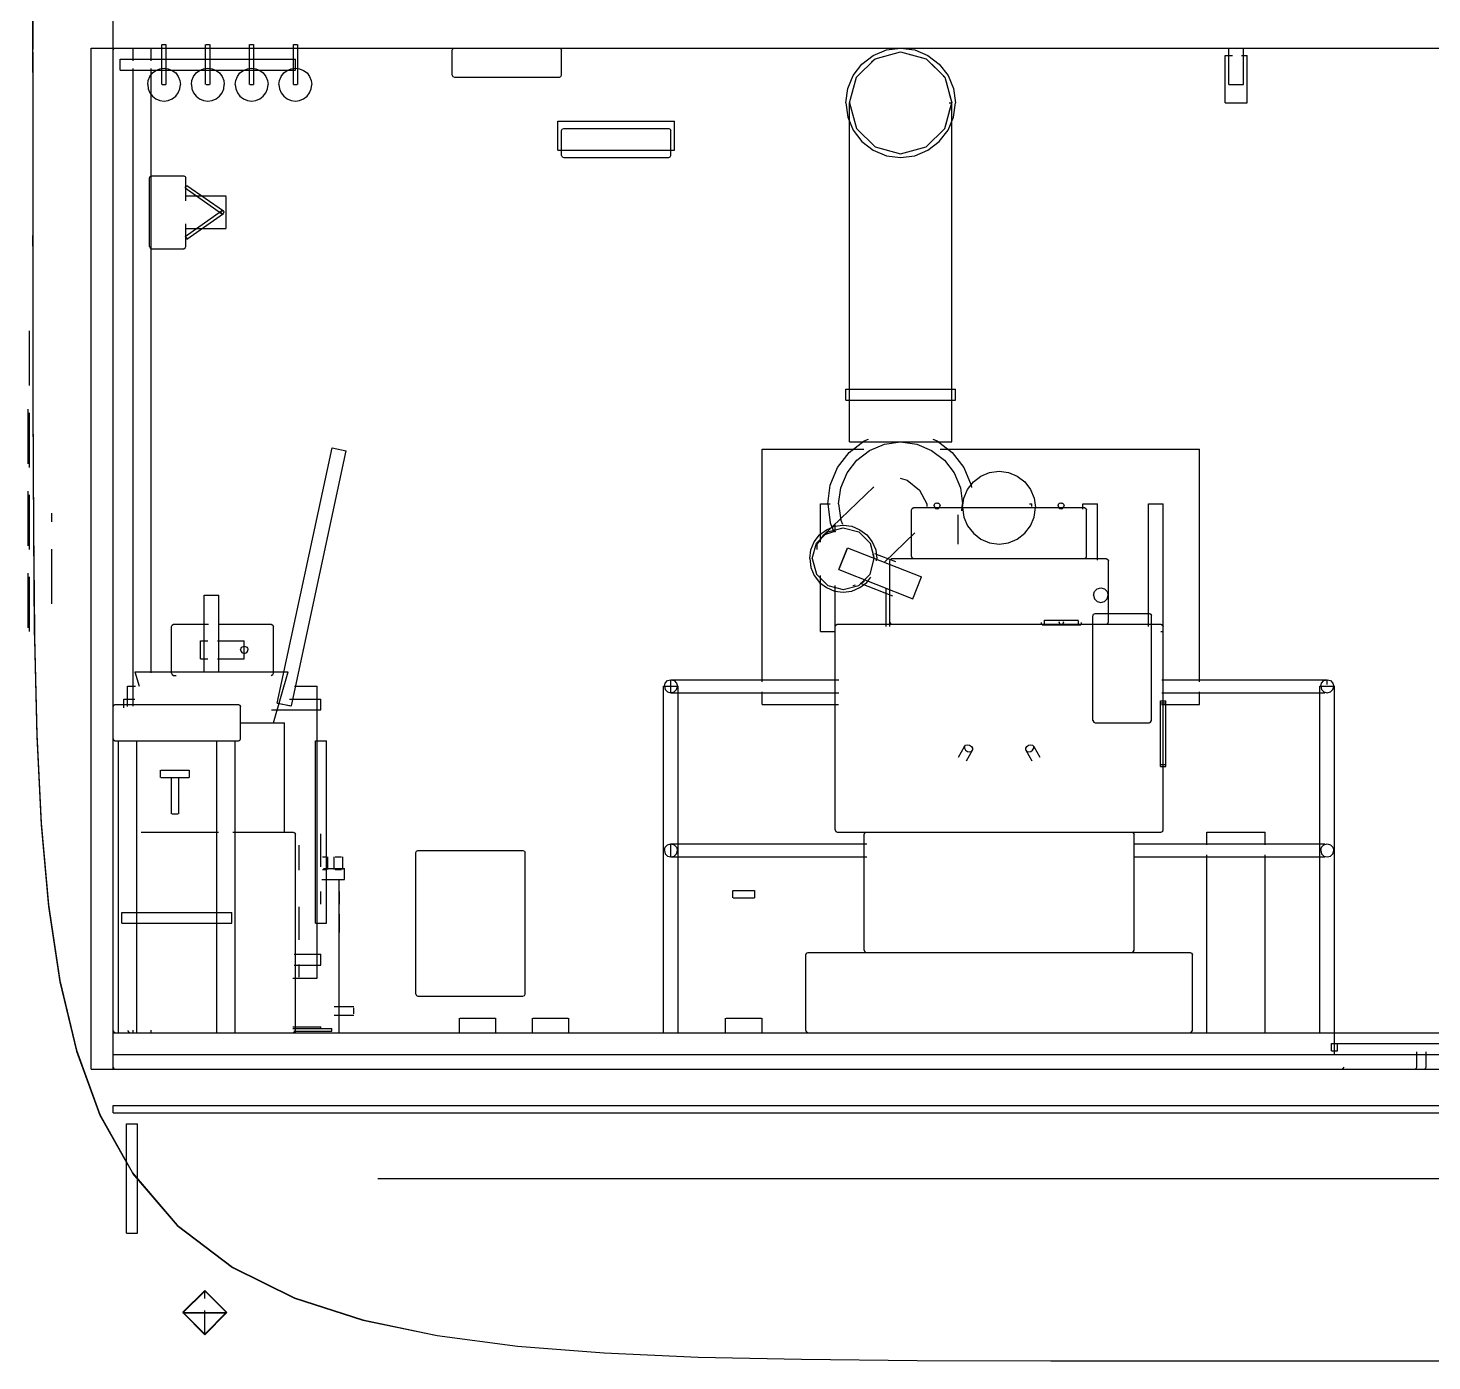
# Model space of a CAD drawing. Extents: x 5 to 836, y 5 to 589.
# Drawn here: x 218.7 to 295.7, y 130 to 203.1 of the extents above; entities that cross this region are included whole.
import ezdxf

# ---------------------------------------------------------------- set-up
doc = ezdxf.new("R2010")
doc.units = 0
doc.linetypes.add('DASHED', pattern=[4.5, 3, -1.5])
for name, color, linetype in [('CUT', 7, 'CONTINUOUS'), ('DETAIL', 8, 'CONTINUOUS'), ('MARKING', 4, 'DASHED'), ('OUTLINE', 7, 'CONTINUOUS')]:
    doc.layers.add(name, color=color, linetype=linetype)

msp = doc.modelspace()

# ---------------------------------------------------------------- linework, layer by layer
at = {"layer": 'CUT'}
for p, q in [((219, 200.66), (219, 216)), ((223.4, 146), (223.4, 209.6)), ((222.2, 146), (222.2, 202)), ((222.2, 202), (383.8, 202)), ((242, 201.88), (242.04, 201.96)), ((242, 200.52), (242, 201.88)), ((242.04, 201.96), (242.12, 202)), ((247.88, 202), (247.96, 201.96)), ((247.96, 201.96), (248, 201.88)), ((248, 200.52), (248, 201.88)), ((265.2, 201.42), (266.6, 201.8)), ((266.6, 201.8), (268, 201.42)), ((264.18, 200.4), (265.2, 201.42)), ((268, 201.42), (269.02, 200.4)), ((219, 200.66), (219, 191.23)), ((242, 200.52), (242.04, 200.44)), ((242.04, 200.44), (242.12, 200.4)), ((242.12, 200.4), (247.88, 200.4)), ((247.88, 200.4), (247.96, 200.44)), ((247.96, 200.44), (248, 200.52)), ((263.8, 199), (264.18, 200.4)), ((269.02, 200.4), (269.4, 199)), ((263.8, 199), (264.18, 197.6)), ((269.02, 197.6), (269.4, 199)), ((248, 197.48), (248.04, 197.56)), ((248, 196.12), (248, 197.48)), ((248.04, 197.56), (248.12, 197.6)), ((248.12, 197.6), (253.88, 197.6)), ((253.88, 197.6), (253.96, 197.56)), ((253.96, 197.56), (254, 197.48)), ((254, 196.12), (254, 197.48)), ((264.18, 197.6), (265.2, 196.58)), ((268, 196.58), (269.02, 197.6)), ((265.2, 196.58), (266.6, 196.2)), ((266.6, 196.2), (268, 196.58)), ((248, 196.12), (248.04, 196.04)), ((248.04, 196.04), (248.12, 196)), ((248.12, 196), (253.88, 196)), ((253.88, 196), (253.96, 196.04)), ((253.96, 196.04), (254, 196.12)), ((219, 191.23), (219.01, 182.56)), ((219.01, 182.56), (219.03, 175.65)), ((271, 178.53), (271.48, 178.73)), ((271.48, 178.73), (272, 178.8)), ((272, 178.8), (272.52, 178.73)), ((272.52, 178.73), (273, 178.53)), ((270.27, 177.8), (270.59, 178.21)), ((270.59, 178.21), (271, 178.53)), ((273, 178.53), (273.41, 178.21)), ((273.41, 178.21), (273.73, 177.8)), ((270, 176.8), (270.07, 177.32)), ((270.07, 177.32), (270.27, 177.8)), ((273.73, 177.8), (273.93, 177.32)), ((273.93, 177.32), (274, 176.8)), ((267.2, 174.12), (267.2, 176.68)), ((267.21, 176.71), (267.24, 176.76)), ((267.26, 176.78), (267.32, 176.8)), ((267.32, 176.8), (276.68, 176.8)), ((268.44, 176.9), (268.45, 176.85)), ((268.45, 176.93), (268.46, 176.98)), ((268.46, 176.82), (268.5, 176.78)), ((268.48, 177), (268.52, 177.04)), ((268.52, 176.76), (268.57, 176.75)), ((268.55, 177.05), (268.6, 177.06)), ((268.6, 176.74), (268.65, 176.75)), ((268.63, 177.05), (268.68, 177.04)), ((268.68, 176.76), (268.72, 176.8)), ((268.7, 177.02), (268.74, 176.98)), ((268.74, 176.82), (268.75, 176.87)), ((268.75, 176.95), (268.76, 176.9)), ((269.75, 174.8), (269.75, 176.4)), ((270, 176.8), (270.07, 176.28)), ((273.93, 176.28), (274, 176.8)), ((275.24, 176.9), (275.25, 176.85)), ((275.25, 176.93), (275.26, 176.98)), ((275.26, 176.82), (275.3, 176.78)), ((275.28, 177), (275.32, 177.04)), ((275.32, 176.76), (275.37, 176.75)), ((275.35, 177.05), (275.4, 177.06)), ((275.4, 176.74), (275.45, 176.75)), ((275.43, 177.05), (275.48, 177.04)), ((275.48, 176.76), (275.52, 176.8)), ((275.5, 177.02), (275.54, 176.98)), ((275.54, 176.82), (275.55, 176.87)), ((275.55, 176.95), (275.56, 176.9)), ((276.71, 176.79), (276.76, 176.76)), ((276.78, 176.74), (276.8, 176.68)), ((276.8, 174.12), (276.8, 176.68)), ((219.03, 175.65), (219.09, 170)), ((262.6, 175.47), (263.45, 175.7)), ((263.45, 175.7), (264.3, 175.47)), ((270.07, 176.28), (270.27, 175.8)), ((270.27, 175.8), (270.59, 175.39)), ((273.41, 175.39), (273.73, 175.8)), ((273.73, 175.8), (273.93, 176.28)), ((261.75, 174), (261.98, 174.85)), ((261.98, 174.85), (262.6, 175.47)), ((264.3, 175.47), (264.92, 174.85)), ((264.92, 174.85), (265.15, 174)), ((270.59, 175.39), (271, 175.07)), ((271, 175.07), (271.48, 174.87)), ((271.48, 174.87), (272, 174.8)), ((272, 174.8), (272.52, 174.87)), ((272.52, 174.87), (273, 175.07)), ((273, 175.07), (273.41, 175.39)), ((263.21, 173.4), (263.69, 174.6)), ((263.69, 174.6), (267.74, 173)), ((267.2, 174.12), (267.22, 174.06)), ((267.24, 174.04), (267.29, 174.01)), ((276.68, 174), (276.74, 174.02)), ((276.76, 174.04), (276.79, 174.09)), ((261.75, 174), (261.98, 173.15)), ((263.21, 173.4), (267.26, 171.8)), ((264.92, 173.15), (265.15, 174)), ((266, 170.52), (266, 173.88)), ((266.01, 173.91), (266.04, 173.96)), ((266.07, 173.98), (266.12, 174)), ((266.12, 174), (277.88, 174)), ((277.91, 173.99), (277.96, 173.96)), ((277.98, 173.93), (278, 173.88)), ((278, 170.52), (278, 173.88)), ((261.98, 173.15), (262.6, 172.53)), ((262.6, 172.53), (263.45, 172.3)), ((263.45, 172.3), (264.3, 172.53)), ((264.3, 172.53), (264.92, 173.15)), ((267.26, 171.8), (267.74, 173)), ((277.18, 172), (277.23, 172.2)), ((277.18, 172), (277.23, 171.8)), ((277.23, 172.2), (277.38, 172.35)), ((277.23, 171.8), (277.38, 171.65)), ((277.38, 172.35), (277.58, 172.4)), ((277.58, 172.4), (277.78, 172.35)), ((277.78, 172.35), (277.93, 172.2)), ((277.78, 171.65), (277.93, 171.8)), ((277.93, 172.2), (277.98, 172)), ((277.93, 171.8), (277.98, 172)), ((277.16, 170.91), (277.19, 170.96)), ((277.22, 170.98), (277.27, 171)), ((277.27, 171), (280.23, 171)), ((277.38, 171.65), (277.58, 171.6)), ((277.58, 171.6), (277.78, 171.65)), ((280.26, 170.99), (280.31, 170.96)), ((263, 159.12), (263, 170.28)), ((263.01, 170.32), (263.04, 170.36)), ((263.07, 170.38), (263.12, 170.4)), ((263.12, 170.4), (280.88, 170.4)), ((266, 170.52), (266.02, 170.47)), ((266.04, 170.44), (266.09, 170.41)), ((274.49, 170.42), (274.49, 170.62)), ((274.5, 170.62), (276.34, 170.62)), ((274.53, 170.38), (276.31, 170.38)), ((276.35, 170.38), (276.35, 170.58)), ((277.15, 165.12), (277.15, 170.88)), ((277.88, 170.4), (277.93, 170.42)), ((277.96, 170.44), (277.99, 170.49)), ((280.33, 170.93), (280.35, 170.88)), ((280.35, 165.12), (280.35, 170.88)), ((280.92, 170.39), (280.96, 170.36)), ((280.98, 170.33), (281, 170.28)), ((281, 159.12), (281, 170.28)), ((219.09, 170), (219.09, 169.69)), ((219.09, 169.69), (219.22, 164.36)), ((253.64, 167), (253.69, 167.18)), ((253.69, 167.18), (253.82, 167.31)), ((253.82, 167.31), (254, 167.36)), ((254, 167.36), (254.18, 167.31)), ((254.18, 167.31), (254.31, 167.18)), ((254.31, 167.18), (254.36, 167)), ((253.64, 167), (253.69, 166.82)), ((253.69, 166.82), (253.82, 166.69)), ((253.82, 166.69), (254, 166.64)), ((254, 166.64), (254.18, 166.69)), ((254.18, 166.69), (254.31, 166.82)), ((254.31, 166.82), (254.36, 167)), ((223.41, 165.91), (223.44, 165.96)), ((223.46, 165.98), (223.52, 166)), ((223.52, 166), (230.28, 166)), ((230.31, 165.99), (230.36, 165.96)), ((230.38, 165.94), (230.4, 165.88)), ((230.4, 164.12), (230.4, 165.88)), ((280.85, 166.09), (281.15, 166.09)), ((280.85, 162.73), (280.85, 166.07)), ((281.15, 162.71), (281.15, 166.09)), ((277.15, 165.12), (277.17, 165.07)), ((277.19, 165.04), (277.24, 165.01)), ((277.27, 165), (280.23, 165)), ((280.23, 165), (280.28, 165.02)), ((280.31, 165.04), (280.34, 165.09)), ((219.22, 164.36), (219.46, 159.5)), ((223.4, 164.12), (223.42, 164.06)), ((223.44, 164.04), (223.49, 164.01)), ((230.28, 164), (230.34, 164.02)), ((230.36, 164.04), (230.39, 164.09)), ((223.52, 164), (230.28, 164)), ((280.85, 162.71), (281.15, 162.71)), ((219.46, 159.5), (219.86, 155.02)), ((263, 159.12), (263.02, 159.07)), ((263.04, 159.04), (263.08, 159.01)), ((263.12, 159), (280.88, 159)), ((264.6, 152.52), (264.6, 158.88)), ((264.61, 158.92), (264.64, 158.96)), ((264.67, 158.98), (264.72, 159)), ((279.32, 158.99), (279.36, 158.96)), ((279.38, 158.93), (279.4, 158.88)), ((279.4, 152.52), (279.4, 158.88)), ((280.88, 159), (280.93, 159.02)), ((280.96, 159.04), (280.99, 159.08)), ((253.64, 158), (253.69, 158.18)), ((253.64, 158), (253.69, 157.82)), ((253.69, 158.18), (253.82, 158.31)), ((253.82, 158.31), (254, 158.36)), ((254, 158.36), (254.18, 158.31)), ((254.18, 158.31), (254.31, 158.18)), ((254.31, 158.18), (254.36, 158)), ((254.31, 157.82), (254.36, 158)), ((253.69, 157.82), (253.82, 157.69)), ((253.82, 157.69), (254, 157.64)), ((254, 157.64), (254.18, 157.69)), ((254.18, 157.69), (254.31, 157.82)), ((219.86, 155.02), (220.48, 150.87)), ((223.88, 154), (223.88, 154.6)), ((223.88, 154.6), (229.92, 154.6)), ((223.88, 154), (229.92, 154)), ((229.92, 154), (229.92, 154.6)), ((264.6, 152.52), (264.62, 152.47)), ((279.36, 152.44), (279.39, 152.48)), ((261.4, 148.12), (261.4, 152.28)), ((261.41, 152.31), (261.44, 152.36)), ((261.46, 152.38), (261.52, 152.4)), ((261.52, 152.4), (282.48, 152.4)), ((264.64, 152.44), (264.68, 152.41)), ((279.28, 152.4), (279.33, 152.42)), ((282.51, 152.39), (282.56, 152.36)), ((282.58, 152.34), (282.6, 152.28)), ((282.6, 148.12), (282.6, 152.28)), ((220.48, 150.87), (221.39, 147.04)), ((223.4, 148), (290.4, 148)), ((261.4, 148.12), (261.42, 148.06)), ((261.44, 148.04), (261.49, 148.01)), ((282.48, 148), (282.54, 148.02)), ((282.56, 148.04), (282.59, 148.09)), ((290.4, 146.8), (290.4, 148)), ((290.24, 147.4), (290.56, 147.4)), ((290.24, 147), (290.24, 147.4)), ((290.56, 147), (290.56, 147.4)), ((221.39, 147.04), (222.68, 143.52)), ((223.4, 146.8), (290.4, 146.8)), ((290.24, 147), (290.56, 147)), ((222.2, 146), (223.4, 146)), ((223.4, 143.6), (223.4, 144)), ((223.4, 144), (382.6, 144)), ((222.68, 143.52), (224.47, 140.31)), ((223.4, 143.6), (382.6, 143.6)), ((224.47, 140.31), (226.92, 137.45)), ((226.92, 137.45), (229.96, 135.15)), ((229.96, 135.15), (233.36, 133.46)), ((233.36, 133.46), (237.11, 132.25)), ((227.23, 132.65), (228.43, 131.45)), ((227.23, 132.65), (229.63, 132.65)), ((228.43, 131.45), (229.63, 132.65)), ((237.11, 132.25), (241.18, 131.39)), ((241.18, 131.39), (245.58, 130.81)), ((245.58, 130.81), (250.34, 130.44)), ((250.34, 130.44), (255.5, 130.21)), ((255.5, 130.21), (261.17, 130.09)), ((261.17, 130.09), (267.5, 130.03)), ((267.5, 130.03), (274.84, 130.01)), ((274.84, 130.01), (284.05, 130)), ((284.05, 130), (321.95, 130))]:
    msp.add_line(p, q, dxfattribs=at)
at = {"layer": 'DETAIL'}
for p, q in [((223.4, 146), (223.4, 209.6)), ((222.2, 146), (222.2, 202)), ((222.2, 202), (383.8, 202)), ((226.1, 202.2), (226.3, 202.2)), ((228.5, 202.2), (228.7, 202.2)), ((230.9, 202.2), (231.1, 202.2)), ((233.3, 202.2), (233.5, 202.2)), ((265.1, 201.6), (265.82, 201.9)), ((265.82, 201.9), (266.6, 202)), ((266.6, 202), (267.38, 201.9)), ((267.38, 201.9), (268.1, 201.6)), ((223.8, 201.4), (233.4, 201.4)), ((223.8, 200.8), (223.8, 201.4)), ((233.4, 200.8), (233.4, 201.4)), ((264, 200.5), (264.48, 201.12)), ((264.48, 201.12), (265.1, 201.6)), ((265.01, 201.24), (265.2, 201.42)), ((265.2, 201.42), (265.45, 201.49)), ((267.11, 201.66), (267.24, 201.63)), ((267.75, 201.49), (268, 201.42)), ((268, 201.42), (268.56, 200.87)), ((268.1, 201.6), (268.72, 201.12)), ((268.72, 201.12), (269.2, 200.5)), ((284.4, 201.6), (284.8, 201.6)), ((285.3, 201.6), (285.6, 201.6)), ((223.8, 200.8), (233.4, 200.8)), ((225.3, 200), (225.33, 200.23)), ((225.33, 200.23), (225.42, 200.45)), ((225.42, 200.45), (225.56, 200.64)), ((225.56, 200.64), (225.75, 200.78)), ((225.75, 200.78), (225.97, 200.87)), ((225.97, 200.87), (226.2, 200.9)), ((226.2, 200.9), (226.43, 200.87)), ((226.43, 200.87), (226.65, 200.78)), ((226.65, 200.78), (226.84, 200.64)), ((226.84, 200.64), (226.98, 200.45)), ((226.98, 200.45), (227.07, 200.23)), ((227.07, 200.23), (227.1, 200)), ((227.7, 200), (227.73, 200.23)), ((227.73, 200.23), (227.82, 200.45)), ((227.82, 200.45), (227.96, 200.64)), ((227.96, 200.64), (228.15, 200.78)), ((228.15, 200.78), (228.37, 200.87)), ((228.37, 200.87), (228.6, 200.9)), ((228.6, 200.9), (228.83, 200.87)), ((228.83, 200.87), (229.05, 200.78)), ((229.05, 200.78), (229.24, 200.64)), ((229.24, 200.64), (229.38, 200.45)), ((229.38, 200.45), (229.47, 200.23)), ((229.47, 200.23), (229.5, 200)), ((230.1, 200), (230.13, 200.23)), ((230.13, 200.23), (230.22, 200.45)), ((230.22, 200.45), (230.36, 200.64)), ((230.36, 200.64), (230.55, 200.78)), ((230.55, 200.78), (230.77, 200.87)), ((230.77, 200.87), (231, 200.9)), ((231, 200.9), (231.23, 200.87)), ((231.23, 200.87), (231.45, 200.78)), ((231.45, 200.78), (231.64, 200.64)), ((231.64, 200.64), (231.78, 200.45)), ((231.78, 200.45), (231.87, 200.23)), ((231.87, 200.23), (231.9, 200)), ((232.5, 200), (232.53, 200.23)), ((232.53, 200.23), (232.62, 200.45)), ((232.62, 200.45), (232.76, 200.64)), ((232.76, 200.64), (232.95, 200.78)), ((232.95, 200.78), (233.17, 200.87)), ((233.17, 200.87), (233.4, 200.9)), ((233.4, 200.9), (233.63, 200.87)), ((233.63, 200.87), (233.85, 200.78)), ((233.85, 200.78), (234.04, 200.64)), ((234.04, 200.64), (234.18, 200.45)), ((234.18, 200.45), (234.27, 200.23)), ((234.27, 200.23), (234.3, 200)), ((263.7, 199.78), (264, 200.5)), ((264.14, 200.27), (264.18, 200.4)), ((268.93, 200.49), (269.02, 200.4)), ((269.2, 200.5), (269.5, 199.78)), ((225.3, 200), (225.33, 199.77)), ((225.33, 199.77), (225.42, 199.55)), ((225.42, 199.55), (225.56, 199.36)), ((226.1, 200), (226.3, 200)), ((226.84, 199.36), (226.98, 199.55)), ((226.98, 199.55), (227.07, 199.77)), ((227.07, 199.77), (227.1, 200)), ((227.7, 200), (227.73, 199.77)), ((227.73, 199.77), (227.82, 199.55)), ((227.82, 199.55), (227.96, 199.36)), ((228.5, 200), (228.7, 200)), ((229.24, 199.36), (229.38, 199.55)), ((229.38, 199.55), (229.47, 199.77)), ((229.47, 199.77), (229.5, 200)), ((230.1, 200), (230.13, 199.77)), ((230.13, 199.77), (230.22, 199.55)), ((230.22, 199.55), (230.36, 199.36)), ((230.9, 200), (231.1, 200)), ((231.64, 199.36), (231.78, 199.55)), ((231.78, 199.55), (231.87, 199.77)), ((231.87, 199.77), (231.9, 200)), ((232.5, 200), (232.53, 199.77)), ((232.53, 199.77), (232.62, 199.55)), ((232.62, 199.55), (232.76, 199.36)), ((233.3, 200), (233.5, 200)), ((234.04, 199.36), (234.18, 199.55)), ((234.18, 199.55), (234.27, 199.77)), ((234.27, 199.77), (234.3, 200)), ((263.6, 199), (263.7, 199.78)), ((269.09, 200.15), (269.13, 200.02)), ((269.26, 199.51), (269.4, 199)), ((269.5, 199.78), (269.6, 199)), ((284.6, 200), (285.4, 200)), ((225.56, 199.36), (225.75, 199.22)), ((225.75, 199.22), (225.97, 199.13)), ((225.97, 199.13), (226.2, 199.1)), ((226.2, 199.1), (226.43, 199.13)), ((226.43, 199.13), (226.65, 199.22)), ((226.65, 199.22), (226.84, 199.36)), ((227.96, 199.36), (228.15, 199.22)), ((228.15, 199.22), (228.37, 199.13)), ((228.37, 199.13), (228.6, 199.1)), ((228.6, 199.1), (228.83, 199.13)), ((228.83, 199.13), (229.05, 199.22)), ((229.05, 199.22), (229.24, 199.36)), ((230.36, 199.36), (230.55, 199.22)), ((230.55, 199.22), (230.77, 199.13)), ((230.77, 199.13), (231, 199.1)), ((231, 199.1), (231.23, 199.13)), ((231.23, 199.13), (231.45, 199.22)), ((231.45, 199.22), (231.64, 199.36)), ((232.76, 199.36), (232.95, 199.22)), ((232.95, 199.22), (233.17, 199.13)), ((233.17, 199.13), (233.4, 199.1)), ((233.4, 199.1), (233.63, 199.13)), ((233.63, 199.13), (233.85, 199.22)), ((233.85, 199.22), (234.04, 199.36)), ((263.6, 199), (263.7, 198.22)), ((263.8, 199), (263.83, 199.13)), ((263.8, 199), (263.83, 198.87)), ((269.26, 198.49), (269.4, 199)), ((269.27, 199), (269.4, 199)), ((269.5, 198.22), (269.6, 199)), ((284.4, 199), (285.6, 199)), ((247.8, 198), (254.2, 198)), ((247.8, 196.4), (247.8, 198)), ((254.2, 196.4), (254.2, 198)), ((263.7, 198.22), (264, 197.5)), ((269.09, 197.85), (269.13, 197.98)), ((269.2, 197.5), (269.5, 198.22)), ((264, 197.5), (264.48, 196.88)), ((268.72, 196.88), (269.2, 197.5)), ((247.8, 196.4), (254.2, 196.4)), ((264.48, 196.88), (265.1, 196.4)), ((265.1, 196.4), (265.82, 196.1)), ((267.38, 196.1), (268.1, 196.4)), ((268.1, 196.4), (268.72, 196.88)), ((265.82, 196.1), (266.6, 196)), ((266.6, 196), (267.38, 196.1)), ((229.6, 192.13), (229.6, 193.87)), ((229.32, 193), (229.33, 193.04)), ((229.32, 193), (229.33, 192.96)), ((229.33, 193.04), (229.36, 193.07)), ((229.33, 192.96), (229.36, 192.93)), ((229.36, 193.07), (229.4, 193.08)), ((229.36, 192.93), (229.4, 192.92)), ((229.4, 193.08), (229.44, 193.07)), ((229.4, 192.92), (229.44, 192.93)), ((229.44, 193.07), (229.47, 193.04)), ((229.44, 192.93), (229.47, 192.96)), ((229.47, 193.04), (229.48, 193)), ((229.47, 192.96), (229.48, 193)), ((263.6, 183.3), (269.6, 183.3)), ((263.6, 182.7), (269.6, 182.7)), ((263.77, 179.83), (264.6, 180.46)), ((263.8, 180.4), (269.4, 180.4)), ((264.6, 180.46), (264.84, 180.56)), ((264.9, 179.94), (265.72, 180.28)), ((265.72, 180.28), (266.6, 180.4)), ((266.6, 180.4), (267.48, 180.28)), ((267.48, 180.28), (268.3, 179.94)), ((268.36, 180.56), (268.6, 180.46)), ((268.6, 180.46), (269.43, 179.83)), ((235.41, 180.08), (236.19, 179.92)), ((259, 180), (264.58, 180)), ((259, 167.25), (259, 180)), ((263.14, 179), (263.77, 179.83)), ((264.2, 179.4), (264.9, 179.94)), ((268.3, 179.94), (269, 179.4)), ((268.77, 180), (283, 180)), ((269.43, 179.83), (270.06, 179)), ((283, 167.25), (283, 180)), ((262.74, 178.04), (263.14, 179)), ((263.32, 177.88), (263.66, 178.7)), ((263.66, 178.7), (264.2, 179.4)), ((269, 179.4), (269.54, 178.7)), ((269.54, 178.7), (269.88, 177.88)), ((270.06, 179), (270.46, 178.04)), ((271, 178.53), (271.48, 178.73)), ((271.48, 178.73), (272, 178.8)), ((272, 178.8), (272.52, 178.73)), ((272.52, 178.73), (273, 178.53)), ((262.6, 177), (262.74, 178.04)), ((263.2, 177), (263.32, 177.88)), ((266.58, 178.41), (266.96, 178.31)), ((266.96, 178.31), (267.64, 177.76)), ((269.88, 177.88), (270, 177)), ((270.27, 177.8), (270.59, 178.21)), ((270.46, 178.04), (270.48, 177.91)), ((270.59, 178.21), (271, 178.53)), ((273, 178.53), (273.41, 178.21)), ((273.41, 178.21), (273.73, 177.8)), ((267.64, 177.76), (268.04, 177)), ((270, 176.8), (270.07, 177.32)), ((270.07, 177.32), (270.27, 177.8)), ((273.73, 177.8), (273.93, 177.32)), ((273.93, 177.32), (274, 176.8)), ((262.2, 177), (262.73, 177)), ((262.2, 174.9), (262.2, 177)), ((262.6, 177), (262.74, 175.96)), ((263.2, 177), (263.32, 176.12)), ((268.04, 177), (268.04, 176.87)), ((268.44, 176.9), (268.46, 176.98)), ((268.44, 176.9), (268.46, 176.82)), ((268.46, 176.98), (268.52, 177.04)), ((268.46, 176.82), (268.52, 176.76)), ((268.52, 177.04), (268.6, 177.06)), ((268.52, 176.76), (268.6, 176.74)), ((268.6, 177.06), (268.68, 177.04)), ((268.6, 176.74), (268.68, 176.76)), ((268.68, 177.04), (268.74, 176.98)), ((268.68, 176.76), (268.74, 176.82)), ((268.74, 176.98), (268.76, 176.9)), ((268.74, 176.82), (268.76, 176.9)), ((269.95, 176.62), (270, 177)), ((270, 176.8), (270.07, 176.28)), ((273.67, 177), (273.8, 177)), ((273.8, 176.86), (273.8, 177)), ((273.93, 176.28), (274, 176.8)), ((275.24, 176.9), (275.26, 176.98)), ((275.24, 176.9), (275.26, 176.82)), ((275.26, 176.98), (275.32, 177.04)), ((275.26, 176.82), (275.32, 176.76)), ((275.32, 177.04), (275.4, 177.06)), ((275.32, 176.76), (275.4, 176.74)), ((275.4, 177.06), (275.48, 177.04)), ((275.4, 176.74), (275.48, 176.76)), ((275.48, 177.04), (275.54, 176.98)), ((275.48, 176.76), (275.54, 176.82)), ((275.54, 176.98), (275.56, 176.9)), ((275.54, 176.82), (275.56, 176.9)), ((276.6, 177), (277.4, 177)), ((276.6, 176.72), (276.6, 177)), ((277.4, 173.92), (277.4, 177)), ((280.2, 177), (281, 177)), ((280.2, 170.28), (280.2, 177)), ((281, 170), (281, 177)), ((262.15, 175.3), (262.53, 175.59)), ((262.53, 175.59), (262.97, 175.78)), ((262.6, 175.47), (263.45, 175.7)), ((262.74, 175.96), (262.94, 175.48)), ((262.97, 175.78), (263.45, 175.84)), ((263, 175.46), (263, 175.88)), ((263.32, 176.12), (263.41, 175.89)), ((263.45, 175.84), (263.93, 175.78)), ((263.45, 175.7), (264.3, 175.47)), ((263.93, 175.78), (264.37, 175.59)), ((264.37, 175.59), (264.75, 175.3)), ((270.07, 176.28), (270.27, 175.8)), ((270.27, 175.8), (270.59, 175.39)), ((273.41, 175.39), (273.73, 175.8)), ((273.73, 175.8), (273.93, 176.28)), ((261.67, 174.48), (261.86, 174.92)), ((261.75, 174), (261.98, 174.85)), ((261.86, 174.92), (262.15, 175.3)), ((261.98, 174.85), (262.6, 175.47)), ((262, 174.76), (262.38, 175.31)), ((262.38, 175.31), (263.04, 175.52)), ((264.3, 175.47), (264.57, 175.21)), ((264.75, 175.3), (265.04, 174.92)), ((264.92, 174.85), (265.02, 174.49)), ((265.04, 174.92), (265.23, 174.48)), ((270.59, 175.39), (271, 175.07)), ((271, 175.07), (271.48, 174.87)), ((271.48, 174.87), (272, 174.8)), ((272, 174.8), (272.52, 174.87)), ((272.52, 174.87), (273, 175.07)), ((273, 175.07), (273.41, 175.39)), ((261.61, 174), (261.67, 174.48)), ((262, 174.76), (262, 174.51)), ((263.21, 173.4), (263.69, 174.6)), ((265.08, 174.24), (265.12, 174.12)), ((265.23, 174.48), (265.29, 174)), ((261.61, 174), (261.67, 173.52)), ((261.67, 173.52), (261.86, 173.08)), ((261.75, 174), (261.98, 173.15)), ((265.27, 173.88), (265.29, 174)), ((261.86, 173.08), (262.15, 172.7)), ((261.98, 173.15), (262.6, 172.53)), ((262.15, 172.7), (262.53, 172.41)), ((262.2, 170), (262.2, 173.08)), ((262.6, 172.53), (263.45, 172.3)), ((263, 170), (263, 172.52)), ((263.45, 172.3), (264.3, 172.53)), ((263.99, 172.52), (264.13, 172.57)), ((264.3, 172.53), (264.57, 172.79)), ((264.37, 172.41), (264.75, 172.7)), ((264.39, 172.65), (264.52, 172.69)), ((264.52, 172.69), (264.6, 172.8)), ((264.75, 172.7), (264.97, 172.98)), ((267.26, 171.8), (267.74, 173)), ((228.4, 172), (229.2, 172)), ((262.53, 172.41), (262.97, 172.22)), ((262.97, 172.22), (263.45, 172.16)), ((263.45, 172.16), (263.93, 172.22)), ((263.93, 172.22), (264.37, 172.41)), ((265.8, 170.28), (265.8, 172.38)), ((277.93, 172.2), (277.98, 172)), ((277.93, 171.8), (277.98, 172)), ((274.36, 170.38), (276.48, 170.38)), ((274.49, 170.62), (276.35, 170.62)), ((275.3, 170.5), (275.32, 170.56)), ((275.3, 170.5), (275.32, 170.44)), ((275.32, 170.44), (275.36, 170.4)), ((275.36, 170.4), (275.42, 170.38)), ((275.42, 170.38), (275.48, 170.4)), ((275.48, 170.4), (275.52, 170.44)), ((275.52, 170.56), (275.54, 170.5)), ((275.52, 170.44), (275.54, 170.5)), ((262.2, 170), (263, 170)), ((280.87, 170), (281, 170)), ((230.4, 169), (230.41, 169.05)), ((230.4, 169), (230.41, 168.95)), ((230.41, 169.05), (230.43, 169.1)), ((230.41, 168.95), (230.43, 168.9)), ((230.43, 169.1), (230.46, 169.14)), ((230.43, 168.9), (230.46, 168.86)), ((230.46, 169.14), (230.5, 169.17)), ((230.46, 168.86), (230.5, 168.83)), ((230.5, 169.17), (230.55, 169.19)), ((230.5, 168.83), (230.55, 168.81)), ((230.55, 169.19), (230.6, 169.2)), ((230.55, 168.81), (230.6, 168.8)), ((230.6, 169.2), (230.65, 169.19)), ((230.6, 168.8), (230.65, 168.81)), ((230.65, 169.19), (230.7, 169.17)), ((230.65, 168.81), (230.7, 168.83)), ((230.7, 169.17), (230.74, 169.14)), ((230.7, 168.83), (230.74, 168.86)), ((230.74, 169.14), (230.77, 169.1)), ((230.74, 168.86), (230.77, 168.9)), ((230.77, 169.1), (230.79, 169.05)), ((230.77, 168.9), (230.79, 168.95)), ((230.79, 169.05), (230.8, 169)), ((230.79, 168.95), (230.8, 169)), ((224.6, 167.8), (233, 167.8)), ((253.64, 167), (253.69, 167.18)), ((253.69, 167.18), (253.82, 167.31)), ((253.82, 167.31), (254, 167.36)), ((254, 166.64), (254, 167.36)), ((254, 167.36), (254.18, 167.31)), ((254.18, 167.31), (254.31, 167.18)), ((254.31, 167.18), (254.36, 167)), ((289.64, 167), (289.69, 167.18)), ((289.69, 167.18), (289.82, 167.31)), ((289.82, 167.31), (290, 167.36)), ((290, 167.36), (290.18, 167.31)), ((290, 167.09), (290, 167.36)), ((290.18, 167.31), (290.31, 167.18)), ((290.31, 167.18), (290.36, 167)), ((224.2, 167), (224.64, 167)), ((233.35, 167), (234.6, 167)), ((253.6, 167), (254.4, 167)), ((253.64, 167), (253.69, 166.82)), ((253.69, 166.82), (253.82, 166.69)), ((253.82, 166.69), (254, 166.64)), ((254, 166.64), (254.18, 166.69)), ((254.18, 166.69), (254.31, 166.82)), ((254.31, 166.82), (254.36, 167)), ((259, 166), (259, 166.69)), ((283, 166), (283, 166.69)), ((289.6, 167), (290.4, 167)), ((289.64, 167), (289.69, 166.82)), ((289.69, 166.82), (289.82, 166.69)), ((289.82, 166.69), (290, 166.64)), ((290, 166.64), (290.18, 166.69)), ((290.18, 166.69), (290.31, 166.82)), ((290.31, 166.82), (290.36, 167)), ((224, 166.3), (224.59, 166.3)), ((232.1, 165.7), (234.8, 165.7)), ((232.41, 166.08), (233.19, 165.92)), ((233.08, 166.3), (234.8, 166.3)), ((259, 166), (263.19, 166)), ((280.85, 162.6), (280.85, 166.2)), ((280.91, 166), (283, 166)), ((281.15, 162.6), (281.15, 166.2)), ((230.36, 165), (232.8, 165)), ((223.7, 164), (224.7, 164)), ((229.1, 164), (230.1, 164)), ((234.5, 164), (235.1, 164)), ((270.1, 163.7), (270.16, 163.77)), ((270.1, 163.7), (270.1, 163.6)), ((270.1, 163.6), (270.16, 163.5)), ((270.16, 163.77), (270.26, 163.79)), ((270.16, 163.5), (270.26, 163.43)), ((270.26, 163.79), (270.38, 163.77)), ((270.26, 163.43), (270.38, 163.41)), ((270.38, 163.77), (270.48, 163.7)), ((270.38, 163.41), (270.48, 163.43)), ((270.48, 163.7), (270.54, 163.6)), ((270.48, 163.43), (270.54, 163.5)), ((270.54, 163.6), (270.54, 163.5)), ((273.46, 163.6), (273.52, 163.7)), ((273.46, 163.5), (273.46, 163.6)), ((273.46, 163.5), (273.52, 163.43)), ((273.52, 163.7), (273.62, 163.77)), ((273.52, 163.43), (273.62, 163.41)), ((273.62, 163.77), (273.74, 163.79)), ((273.62, 163.41), (273.74, 163.43)), ((273.74, 163.79), (273.84, 163.77)), ((273.74, 163.43), (273.84, 163.5)), ((273.84, 163.77), (273.9, 163.7)), ((273.84, 163.5), (273.9, 163.6)), ((273.9, 163.6), (273.9, 163.7)), ((226.03, 162.4), (227.57, 162.4)), ((226.03, 162), (227.57, 162)), ((226.63, 160), (226.97, 160)), ((224.94, 159), (229.19, 159)), ((229.97, 159), (232.8, 159)), ((283.4, 159), (286.6, 159)), ((253.64, 158), (253.69, 158.18)), ((253.64, 158), (253.69, 157.82)), ((253.69, 158.18), (253.82, 158.31)), ((253.82, 158.31), (254, 158.36)), ((254, 158.36), (254.18, 158.31)), ((254, 157.64), (254, 158.36)), ((254.18, 158.31), (254.31, 158.18)), ((254.31, 158.18), (254.36, 158)), ((254.31, 157.82), (254.36, 158)), ((289.64, 158), (289.69, 158.18)), ((289.64, 158), (289.69, 157.82)), ((289.69, 158.18), (289.82, 158.31)), ((289.82, 158.31), (290, 158.36)), ((290, 158.36), (290.18, 158.31)), ((290.18, 158.31), (290.31, 158.18)), ((290.31, 158.18), (290.36, 158)), ((290.31, 157.82), (290.36, 158)), ((234.89, 157.65), (235.12, 157.65)), ((235.59, 157.65), (235.93, 157.65)), ((253.69, 157.82), (253.82, 157.69)), ((253.82, 157.69), (254, 157.64)), ((254, 157.64), (254.18, 157.69)), ((254.18, 157.69), (254.31, 157.82)), ((289.69, 157.82), (289.82, 157.69)), ((289.82, 157.69), (290, 157.64)), ((290, 157.64), (290.18, 157.69)), ((290.18, 157.69), (290.31, 157.82)), ((234.86, 156.4), (236.1, 156.4)), ((234.89, 156.95), (235.12, 156.95)), ((234.94, 157), (236.1, 157)), ((235.59, 156.95), (235.93, 156.95)), ((257.42, 155.8), (258.58, 155.8)), ((257.42, 155.4), (258.58, 155.4)), ((224.57, 154.6), (229.23, 154.6)), ((224.57, 154), (229.23, 154)), ((229.92, 154), (229.92, 154.6)), ((234.5, 154), (235.1, 154)), ((233.34, 152.3), (234.8, 152.3)), ((233.34, 151.7), (234.8, 151.7)), ((233.27, 151), (234.6, 151)), ((236.6, 149.03), (236.6, 149.37)), ((242.43, 148.8), (244.37, 148.8)), ((246.43, 148.8), (248.37, 148.8)), ((257.03, 148.8), (258.97, 148.8)), ((223.4, 148), (382.6, 148)), ((233.26, 148.32), (234.8, 148.32)), ((233.26, 148.24), (235.4, 148.24)), ((233.32, 148.08), (235.4, 148.08)), ((234.8, 148.24), (234.8, 148.32)), ((235.4, 148.08), (235.4, 148.24)), ((290.4, 146.8), (290.4, 148)), ((290.24, 147.4), (315.76, 147.4)), ((290.24, 147), (290.24, 147.4)), ((290.56, 147), (290.56, 147.4)), ((223.4, 146.8), (382.6, 146.8)), ((290.24, 147), (290.56, 147)), ((222.2, 146), (383.8, 146)), ((223.4, 143.6), (223.4, 144)), ((223.4, 144), (382.6, 144)), ((223.4, 143.6), (382.6, 143.6)), ((224.14, 137), (224.14, 143)), ((224.14, 143), (224.74, 143)), ((224.74, 137), (224.74, 143)), ((224.14, 137), (224.74, 137)), ((227.23, 132.67), (228.43, 133.87)), ((227.23, 132.64), (228.44, 133.85)), ((227.23, 132.63), (228.43, 133.83)), ((228.43, 133.87), (229.63, 132.67)), ((228.43, 133.85), (229.64, 132.63)), ((228.43, 133.43), (228.43, 133.85)), ((227.23, 132.67), (228.43, 131.47)), ((227.23, 132.65), (228.44, 131.43)), ((227.23, 132.65), (227.63, 132.65)), ((227.23, 132.64), (229.63, 132.64)), ((228.43, 131.43), (228.43, 132.77)), ((228.43, 131.47), (229.63, 132.67)), ((228.43, 131.44), (229.64, 132.65)), ((228.43, 131.43), (229.63, 132.63)), ((229.37, 132.65), (229.63, 132.65))]:
    msp.add_line(p, q, dxfattribs=at)
at = {"layer": 'MARKING'}
for p, q in [((218.82, 170), (218.82, 188)), ((218.74, 170.2), (218.74, 182.6)), ((220.05, 171.52), (220.05, 176.5)), ((228.2, 168.5), (228.2, 169.5)), ((228.2, 169.5), (228.6, 169.5)), ((229.13, 169.5), (230.6, 169.5)), ((230.6, 168.5), (230.6, 169.5)), ((228.2, 168.5), (228.6, 168.5)), ((229.13, 168.5), (230.6, 168.5)), ((234.8, 155.05), (234.8, 155.75)), ((235.82, 155.05), (235.82, 155.75)), ((235.82, 153.5), (235.82, 154.5)), ((233.6, 151.05), (233.6, 151.75))]:
    msp.add_line(p, q, dxfattribs=at)
at = {"layer": 'OUTLINE'}
for p, q in [((219, 204.98), (219, 201.94)), ((219, 201.77), (219, 201.94)), ((219, 201.77), (219, 191.73)), ((223.4, 201.88), (223.44, 201.97)), ((223.43, 201.96), (223.52, 202)), ((223.52, 202), (223.66, 202)), ((224.5, 201.3), (224.5, 202)), ((225.5, 201.3), (225.5, 202)), ((226.08, 200), (226.08, 202.2)), ((226.32, 200), (226.32, 202.2)), ((228.48, 200), (228.48, 202.2)), ((228.72, 200), (228.72, 202.2)), ((230.88, 200), (230.88, 202.2)), ((231.12, 200), (231.12, 202.2)), ((233.28, 202.2), (233.28, 200)), ((233.52, 202.2), (233.52, 200)), ((242, 201.88), (242.04, 201.96)), ((242, 200.52), (242, 201.88)), ((242.04, 201.96), (242.12, 202)), ((242.12, 202), (247.88, 202)), ((247.88, 202), (247.96, 201.96)), ((247.96, 201.96), (248, 201.88)), ((248, 200.52), (248, 201.88)), ((284.6, 200), (284.6, 202)), ((284.8, 202), (285.4, 202)), ((285.4, 200), (285.4, 202)), ((284.4, 199), (284.4, 201.6)), ((285.6, 199), (285.6, 201.6)), ((224.5, 165.91), (224.5, 200.88)), ((225.5, 167.73), (225.5, 200.88)), ((242, 200.52), (242.04, 200.44)), ((242.04, 200.44), (242.12, 200.4)), ((242.12, 200.4), (247.88, 200.4)), ((247.88, 200.4), (247.96, 200.44)), ((247.96, 200.44), (248, 200.52)), ((285, 200), (285.35, 200)), ((263.8, 180.4), (263.8, 199)), ((269.4, 180.4), (269.4, 199)), ((248, 197.48), (248.04, 197.56)), ((248, 196.12), (248, 197.48)), ((254, 196.12), (254, 196.53)), ((248, 196.12), (248.04, 196.04)), ((248.04, 196.04), (248.12, 196)), ((248.12, 196), (253.88, 196)), ((253.88, 196), (253.96, 196.04)), ((253.96, 196.04), (254, 196.12)), ((225.4, 194.88), (225.44, 194.96)), ((225.4, 191.12), (225.4, 194.88)), ((225.44, 194.96), (225.52, 195)), ((225.52, 195), (227.28, 195)), ((227.28, 195), (227.36, 194.96)), ((227.36, 194.96), (227.4, 194.88)), ((227.4, 193.63), (227.4, 194.88)), ((227.35, 194.33), (229.35, 192.93)), ((227.36, 194.34), (227.44, 194.46)), ((227.45, 194.47), (229.45, 193.07)), ((227.36, 193.9), (229.6, 193.9)), ((227.35, 191.67), (229.35, 193.07)), ((227.45, 191.53), (229.45, 192.93)), ((227.36, 192.1), (229.6, 192.1)), ((227.4, 191.12), (227.4, 192.37)), ((219, 191.14), (219, 191.73)), ((219, 191.05), (219.01, 182.4)), ((225.4, 191.12), (225.44, 191.04)), ((225.44, 191.04), (225.52, 191)), ((225.52, 191), (227.28, 191)), ((227.28, 191), (227.36, 191.04)), ((227.36, 191.66), (227.44, 191.54)), ((227.36, 191.04), (227.4, 191.12)), ((263.6, 182.7), (263.6, 183.3)), ((269.6, 182.7), (269.6, 183.3)), ((219.01, 182.38), (219.03, 175.5)), ((232.41, 166.08), (235.41, 180.08)), ((233.19, 165.92), (236.19, 179.92)), ((235.41, 180.08), (236.19, 179.92)), ((262.38, 175.31), (265.13, 177.94)), ((267.2, 176.68), (267.24, 176.76)), ((267.2, 174.12), (267.2, 176.68)), ((267.24, 176.76), (267.32, 176.8)), ((267.32, 176.8), (276.68, 176.8)), ((276.68, 176.8), (276.76, 176.76)), ((276.76, 176.76), (276.8, 176.68)), ((276.8, 174.12), (276.8, 176.68)), ((219.03, 175.5), (219.08, 170)), ((265.71, 173.81), (267.38, 175.41)), ((263.24, 173.48), (263.66, 174.52)), ((265.17, 174.29), (266.31, 173.84)), ((267.2, 174.12), (267.24, 174.04)), ((267.24, 174.04), (267.32, 174)), ((276.68, 174), (276.76, 174.04)), ((276.76, 174.04), (276.8, 174.12)), ((266, 173.88), (266.04, 173.96)), ((266, 173.48), (266, 173.88)), ((266.04, 173.96), (266.12, 174)), ((266.12, 174), (277.88, 174)), ((277.88, 174), (277.96, 173.96)), ((277.96, 173.96), (278, 173.88)), ((278, 170.52), (278, 173.88)), ((264.38, 172.66), (266.16, 171.96)), ((264.52, 172.69), (264.62, 172.78)), ((266, 170.28), (266, 172.54)), ((267.5, 172.4), (267.7, 172.91)), ((228.4, 167.8), (228.4, 172)), ((229.2, 167.8), (229.2, 172)), ((277.94, 171), (280.23, 171)), ((280.23, 171), (280.31, 170.96)), ((280.31, 170.96), (280.35, 170.88)), ((226.6, 170.28), (226.64, 170.36)), ((226.6, 167.72), (226.6, 170.28)), ((226.64, 170.36), (226.72, 170.4)), ((226.72, 170.4), (228.64, 170.4)), ((229.19, 170.4), (232.08, 170.4)), ((232.08, 170.4), (232.16, 170.36)), ((232.16, 170.36), (232.2, 170.28)), ((232.2, 167.72), (232.2, 170.28)), ((263, 170.28), (263.04, 170.36)), ((263, 159.12), (263, 170.28)), ((263.04, 170.36), (263.12, 170.4)), ((263.12, 170.4), (277.88, 170.4)), ((266, 170.52), (266.04, 170.44)), ((266.04, 170.44), (266.12, 170.4)), ((274.32, 170.38), (274.32, 170.5)), ((276.52, 170.38), (276.52, 170.5)), ((277.15, 165.12), (277.15, 170.47)), ((277.88, 170.4), (277.96, 170.44)), ((277.96, 170.44), (278, 170.52)), ((280.18, 170.4), (280.88, 170.4)), ((280.35, 165.12), (280.35, 170.88)), ((280.88, 170.4), (280.96, 170.36)), ((280.96, 170.36), (281, 170.28)), ((281, 159.12), (281, 170.28)), ((219.08, 170), (219.09, 169.56)), ((219.09, 169.56), (219.22, 164.24)), ((224.6, 167.8), (224.83, 167)), ((226.6, 167.72), (226.64, 167.64)), ((226.64, 167.64), (226.72, 167.6)), ((226.72, 167.6), (226.86, 167.6)), ((232.08, 167.6), (232.16, 167.64)), ((232.16, 167.64), (232.2, 167.72)), ((232.2, 165), (233, 167.8)), ((254, 167.36), (263.21, 167.36)), ((280.93, 167.36), (290, 167.36)), ((224.2, 165.89), (224.2, 167)), ((234.6, 151), (234.6, 167)), ((253.6, 148), (253.6, 167)), ((254, 166.64), (263.21, 166.64)), ((254.4, 148), (254.4, 167)), ((280.93, 166.64), (289.86, 166.64)), ((289.6, 148), (289.6, 167)), ((290.4, 148), (290.4, 167)), ((223.4, 165.88), (223.44, 165.97)), ((223.4, 148.12), (223.4, 165.88)), ((223.44, 165.96), (223.52, 166)), ((223.52, 166), (230.28, 166)), ((224, 165.82), (224, 166.3)), ((230.28, 166), (230.36, 165.96)), ((230.36, 165.96), (230.4, 165.88)), ((230.4, 164.12), (230.4, 165.88)), ((232.46, 166.07), (233.14, 165.93)), ((234.8, 165.7), (234.8, 166.3)), ((280.85, 166.2), (281.15, 166.2)), ((232.8, 159), (232.8, 165)), ((277.15, 165.12), (277.19, 165.04)), ((277.19, 165.04), (277.27, 165)), ((277.27, 165), (280.23, 165)), ((280.23, 165), (280.31, 165.04)), ((280.31, 165.04), (280.35, 165.12)), ((219.22, 164.24), (219.46, 159.4)), ((223.4, 164.12), (223.44, 164.04)), ((223.44, 164.04), (223.52, 164)), ((230.28, 164), (230.36, 164.04)), ((230.36, 164.04), (230.4, 164.12)), ((223.52, 164), (230.28, 164)), ((223.7, 148), (223.7, 164)), ((224.7, 148), (224.7, 164)), ((229.1, 148), (229.1, 164)), ((230.1, 148), (230.1, 164)), ((234.5, 154), (234.5, 164)), ((235.1, 154), (235.1, 164)), ((269.77, 163.11), (270.1, 163.7)), ((270.21, 162.92), (270.54, 163.5)), ((273.46, 163.5), (273.79, 162.92)), ((273.9, 163.7), (274.23, 163.11)), ((280.85, 162.6), (281.15, 162.6)), ((226, 162), (226, 162.4)), ((226.6, 160), (226.6, 162)), ((227, 160), (227, 162)), ((227.6, 162), (227.6, 162.4)), ((219.46, 159.4), (219.86, 154.93)), ((232.73, 159), (233.28, 159)), ((233.28, 159), (233.36, 158.96)), ((233.36, 158.96), (233.4, 158.88)), ((233.4, 148), (233.4, 158.88)), ((234.8, 157.1), (234.8, 158.9)), ((263, 159.12), (263.04, 159.04)), ((263.04, 159.04), (263.12, 159)), ((263.12, 159), (280.88, 159)), ((264.6, 158.88), (264.64, 158.96)), ((264.6, 152.52), (264.6, 158.88)), ((264.64, 158.96), (264.72, 159)), ((279.28, 159), (279.36, 158.96)), ((279.36, 158.96), (279.4, 158.88)), ((279.4, 152.52), (279.4, 158.88)), ((280.88, 159), (280.96, 159.04)), ((280.96, 159.04), (281, 159.12)), ((283.4, 158.3), (283.4, 159)), ((286.6, 158.3), (286.6, 159)), ((233.6, 156.92), (233.6, 158.28)), ((240, 157.88), (240.04, 157.96)), ((240, 150.12), (240, 157.88)), ((240.04, 157.96), (240.12, 158)), ((240.12, 158), (245.88, 158)), ((245.88, 158), (245.96, 157.96)), ((245.96, 157.96), (246, 157.88)), ((246, 150.12), (246, 157.88)), ((254, 158.36), (264.74, 158.36)), ((279.4, 158.36), (289.86, 158.36)), ((235.19, 156.95), (235.19, 157.65)), ((235.52, 156.95), (235.52, 157.65)), ((236, 156.95), (236, 157.65)), ((254, 157.64), (264.74, 157.64)), ((279.4, 157.64), (289.86, 157.64)), ((283.4, 148), (283.4, 157.75)), ((286.6, 148), (286.6, 157.75)), ((235.8, 148), (235.8, 156.4)), ((236.1, 156.4), (236.1, 157)), ((257.4, 155.4), (257.4, 155.8)), ((258.6, 155.4), (258.6, 155.8)), ((219.86, 154.93), (220.48, 150.8)), ((233.6, 153.1), (233.6, 154.9)), ((264.6, 152.52), (264.64, 152.44)), ((279.36, 152.44), (279.4, 152.52)), ((234.8, 151.7), (234.8, 152.3)), ((261.4, 152.28), (261.44, 152.36)), ((261.4, 148.12), (261.4, 152.28)), ((261.44, 152.36), (261.52, 152.4)), ((261.52, 152.4), (282.48, 152.4)), ((264.64, 152.44), (264.72, 152.4)), ((279.28, 152.4), (279.36, 152.44)), ((282.48, 152.4), (282.56, 152.36)), ((282.56, 152.36), (282.6, 152.28)), ((282.6, 148.12), (282.6, 152.28)), ((220.48, 150.8), (221.39, 146.98)), ((235.53, 149.44), (236.6, 149.44)), ((240, 150.12), (240.04, 150.04)), ((240.04, 150.04), (240.12, 150)), ((240.12, 150), (245.88, 150)), ((245.88, 150), (245.96, 150.04)), ((245.96, 150.04), (246, 150.12)), ((235.53, 148.96), (236.6, 148.96)), ((242.4, 148), (242.4, 148.8)), ((244.4, 148), (244.4, 148.8)), ((246.4, 148), (246.4, 148.8)), ((248.4, 148), (248.4, 148.8)), ((257, 148), (257, 148.8)), ((259, 148), (259, 148.8)), ((223.4, 148.12), (223.44, 148.04)), ((223.44, 148.04), (223.52, 148)), ((223.52, 148), (223.66, 148)), ((224.2, 148.12), (224.24, 148.04)), ((224.24, 148.04), (224.32, 148)), ((224.32, 148), (233.28, 148)), ((224.5, 148), (224.5, 148.14)), ((225.5, 148), (225.5, 148.14)), ((233.28, 148), (233.36, 148.04)), ((233.36, 148.04), (233.4, 148.12)), ((261.4, 148.12), (261.44, 148.04)), ((261.44, 148.04), (261.52, 148)), ((261.52, 148), (282.48, 148)), ((282.48, 148), (282.56, 148.04)), ((282.56, 148.04), (282.6, 148.12)), ((221.39, 146.98), (222.68, 143.47)), ((294.92, 146.12), (294.92, 146.96)), ((295.42, 146.12), (295.42, 146.96)), ((223.4, 146.12), (223.44, 146.03)), ((223.43, 146.04), (223.52, 146)), ((223.52, 146), (295.3, 146)), ((290.8, 146), (290.88, 146.04)), ((290.88, 146.04), (290.92, 146.12)), ((294.8, 146), (294.88, 146.04)), ((294.88, 146.04), (294.92, 146.12)), ((295.3, 146), (295.38, 146.04)), ((295.38, 146.04), (295.42, 146.12)), ((222.68, 143.47), (224.21, 140.75)), ((224.47, 140.28), (226.92, 137.43)), ((237.93, 140), (366.96, 140)), ((226.92, 137.43), (229.96, 135.13)), ((229.96, 135.13), (233.36, 133.45)), ((233.36, 133.45), (237.11, 132.24)), ((237.11, 132.24), (241.18, 131.39)), ((241.18, 131.39), (245.58, 130.81)), ((245.58, 130.81), (250.34, 130.44)), ((250.34, 130.44), (255.5, 130.21)), ((255.5, 130.21), (261.17, 130.09)), ((261.17, 130.09), (267.5, 130.03)), ((267.5, 130.03), (274.84, 130.01)), ((274.84, 130.01), (284.05, 130)), ((284.05, 130), (321.95, 130))]:
    msp.add_line(p, q, dxfattribs=at)

doc.saveas('drawing.dxf')
